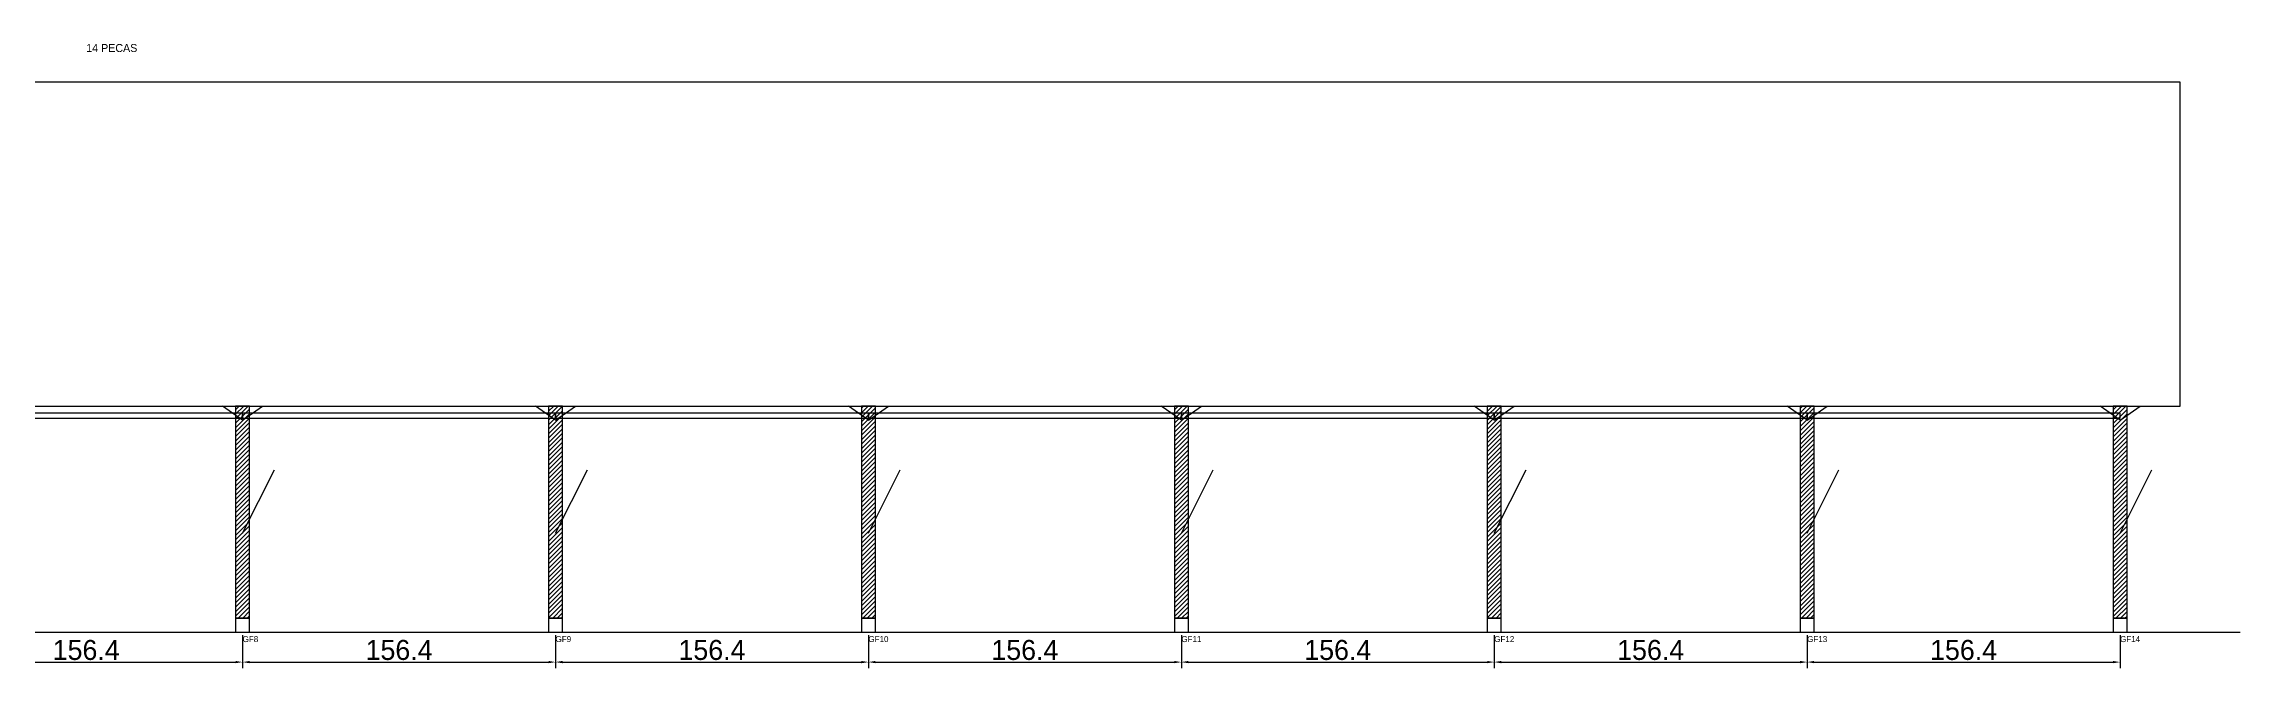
# Model space of a CAD drawing. Header units: metres. Extents: x -30 to 2123, y -25 to 308.
# Drawn here: x 1025 to 2123, y -25 to 287 of the extents above; entities that cross this region are included whole.
import ezdxf

# ---------------------------------------------------------------- set-up
doc = ezdxf.new("R2010")
doc.units = ezdxf.units.M
for name, color, linetype in [('BARRA_ANCORAGEM', 1, 'Continuous'), ('COTA', 241, 'Continuous'), ('GARFOS OK', 3, 'Continuous'), ('NOME DA VIGA', 6, 'Continuous'), ('SARR_7x7', 40, 'Continuous'), ('TIRAS REESCORAMENTO', 252, 'Continuous'), ('VIGAS', 3, 'Continuous')]:
    doc.layers.add(name, color=color, linetype=linetype)
doc.dimstyles.new('EZ DXF', dxfattribs={"dimtxt": 10, "dimasz": 3.5, "dimexe": 3, "dimexo": 1.5, "dimgap": 1, "dimtad": 1, "dimdec": 1, "dimdsep": 46, "dimcen": 2.5, "dimazin": 3, "dimtfac": 1, "dimtmove": 0, "dimatfit": 3})

msp = doc.modelspace()

# ---------------------------------------------------------------- hatches: boundary and pattern name
at = {"layer": 'COTA'}
h = msp.add_hatch(dxfattribs=at)
h.set_pattern_fill('ANSI31', scale=0.5)
h.paths.add_polyline_path([(1121.19, 0), (1128.19, 0), (1128.19, 106), (1121.19, 106)])
h = msp.add_hatch(dxfattribs=at)
h.set_pattern_fill('ANSI31', scale=0.5)
h.paths.add_polyline_path([(1277.58, 0), (1284.58, 0), (1284.58, 106), (1277.58, 106)])
h = msp.add_hatch(dxfattribs=at)
h.set_pattern_fill('ANSI31', scale=0.5)
h.paths.add_polyline_path([(1433.96, 0), (1440.96, 0), (1440.96, 106), (1433.96, 106)])
h = msp.add_hatch(dxfattribs=at)
h.set_pattern_fill('ANSI31', scale=0.5)
h.paths.add_polyline_path([(1590.35, 0), (1597.35, 0), (1597.35, 106), (1590.35, 106)])
h = msp.add_hatch(dxfattribs=at)
h.set_pattern_fill('ANSI31', scale=0.5)
h.paths.add_polyline_path([(1746.73, 0), (1753.73, 0), (1753.73, 106), (1746.73, 106)])
h = msp.add_hatch(dxfattribs=at)
h.set_pattern_fill('ANSI31', scale=0.5)
h.paths.add_polyline_path([(1903.12, 0), (1910.12, 0), (1910.12, 106), (1903.12, 106)])
h = msp.add_hatch(dxfattribs=at)
h.set_pattern_fill('ANSI31', scale=0.5)
h.paths.add_polyline_path([(2059.5, 0), (2066.5, 0), (2066.5, 106), (2059.5, 106)])

# ---------------------------------------------------------------- linework, layer by layer
at = {"layer": 'BARRA_ANCORAGEM'}
for p, q in [((1124.69, 42.4), (1140.59, 74.2)), ((1281.08, 42.4), (1296.98, 74.2)), ((1437.46, 42.4), (1453.36, 74.2)), ((1593.85, 42.4), (1609.75, 74.2)), ((1750.23, 42.4), (1766.13, 74.2)), ((1906.62, 42.4), (1922.52, 74.2)), ((2063, 42.4), (2078.9, 74.2))]:
    msp.add_line(p, q, dxfattribs=at)
at = {"layer": 'GARFOS OK'}
for p, q in [((1124.69, 99), (1114.69, 106)), ((1114.69, 106), (1134.69, 106)), ((1124.69, 99), (1134.69, 106)), ((1281.08, 99), (1271.08, 106)), ((1271.08, 106), (1291.08, 106)), ((1281.08, 99), (1291.08, 106)), ((1437.46, 99), (1427.46, 106)), ((1427.46, 106), (1447.46, 106)), ((1437.46, 99), (1447.46, 106)), ((1593.85, 99), (1583.85, 106)), ((1583.85, 106), (1603.85, 106)), ((1593.85, 99), (1603.85, 106)), ((1750.23, 99), (1740.23, 106)), ((1740.23, 106), (1760.23, 106)), ((1750.23, 99), (1760.23, 106)), ((1906.62, 99), (1896.62, 106)), ((1896.62, 106), (1916.62, 106)), ((1906.62, 99), (1916.62, 106)), ((2063, 99), (2053, 106)), ((2053, 106), (2073, 106)), ((2063, 99), (2073, 106))]:
    msp.add_line(p, q, dxfattribs=at)
at = {"layer": 'GARFOS OK', "linetype": 'CONTINUOUS'}
msp.add_line((-30, -7), (2123, -7), dxfattribs=at)
at = {"layer": 'GARFOS OK'}
for points in [[(1121.19, 0), (1128.19, 0), (1128.19, 106), (1121.19, 106), (1121.19, 0)], [(1277.58, 0), (1284.58, 0), (1284.58, 106), (1277.58, 106), (1277.58, 0)], [(1433.96, 0), (1440.96, 0), (1440.96, 106), (1433.96, 106), (1433.96, 0)], [(1590.35, 0), (1597.35, 0), (1597.35, 106), (1590.35, 106), (1590.35, 0)], [(1746.73, 0), (1753.73, 0), (1753.73, 106), (1746.73, 106), (1746.73, 0)], [(1903.12, 0), (1910.12, 0), (1910.12, 106), (1903.12, 106), (1903.12, 0)], [(2059.5, 0), (2066.5, 0), (2066.5, 106), (2059.5, 106), (2059.5, 0)]]:
    msp.add_lwpolyline(points, dxfattribs=at)
at = {"layer": 'SARR_7x7'}
for points in [[(1121.19, -7), (1128.19, -7), (1128.19, 0), (1121.19, 0), (1121.19, -7)], [(1277.58, -7), (1284.58, -7), (1284.58, 0), (1277.58, 0), (1277.58, -7)], [(1433.96, -7), (1440.96, -7), (1440.96, 0), (1433.96, 0), (1433.96, -7)], [(1590.35, -7), (1597.35, -7), (1597.35, 0), (1590.35, 0), (1590.35, -7)], [(1746.73, -7), (1753.73, -7), (1753.73, 0), (1746.73, 0), (1746.73, -7)], [(1903.12, -7), (1910.12, -7), (1910.12, 0), (1903.12, 0), (1903.12, -7)], [(2059.5, -7), (2066.5, -7), (2066.5, 0), (2059.5, 0), (2059.5, -7)]]:
    msp.add_lwpolyline(points, dxfattribs=at)
at = {"layer": 'TIRAS REESCORAMENTO'}
for points in [[(968.31, 100), (1124.69, 100), (1124.69, 102.5), (968.31, 102.5), (968.31, 100)], [(1124.69, 100), (1281.08, 100), (1281.08, 102.5), (1124.69, 102.5), (1124.69, 100)], [(1281.08, 100), (1437.46, 100), (1437.46, 102.5), (1281.08, 102.5), (1281.08, 100)], [(1437.46, 100), (1593.85, 100), (1593.85, 102.5), (1437.46, 102.5), (1437.46, 100)], [(1593.85, 100), (1750.23, 100), (1750.23, 102.5), (1593.85, 102.5), (1593.85, 100)], [(1750.23, 100), (1906.62, 100), (1906.62, 102.5), (1750.23, 102.5), (1750.23, 100)], [(1906.62, 100), (2063, 100), (2063, 102.5), (1906.62, 102.5), (1906.62, 100)]]:
    msp.add_lwpolyline(points, dxfattribs=at)
at = {"layer": 'VIGAS'}
msp.add_lwpolyline([(0, 106), (2093, 106), (2093, 268), (0, 268), (0, 106)], dxfattribs=at)

# ---------------------------------------------------------------- texts
at = {"layer": 'NOME DA VIGA'}
for s, height, p in [('14 PECAS', 4, (1046.5, 283)), ('GF8', 3, (1124.69, -12)), ('GF9', 3, (1281.08, -12)), ('GF10', 3, (1437.46, -12)), ('GF11', 3, (1593.85, -12)), ('GF12', 3, (1750.23, -12)), ('GF13', 3, (1906.62, -12)), ('GF14', 3, (2063, -12))]:
    msp.add_text(s, height=height, dxfattribs=at).set_placement(p)

# ---------------------------------------------------------------- dimensions: what is measured, and where the dimension line sits
at = {"layer": 'COTA'}
for base, p1, p2 in [((968.31, -22), (968.31, -7), (1124.69, -7)), ((1124.69, -22), (1124.69, -7), (1281.08, -7)), ((1281.08, -22), (1281.08, -7), (1437.46, -7)), ((1437.46, -22), (1437.46, -7), (1593.85, -7)), ((1593.85, -22), (1593.85, -7), (1750.23, -7)), ((1750.23, -22), (1750.23, -7), (1906.62, -7)), ((1906.62, -22), (1906.62, -7), (2063, -7))]:
    msp.add_linear_dim(base=base, p1=p1, p2=p2, dimstyle='EZ DXF', dxfattribs=at).render()

doc.saveas('drawing.dxf')
